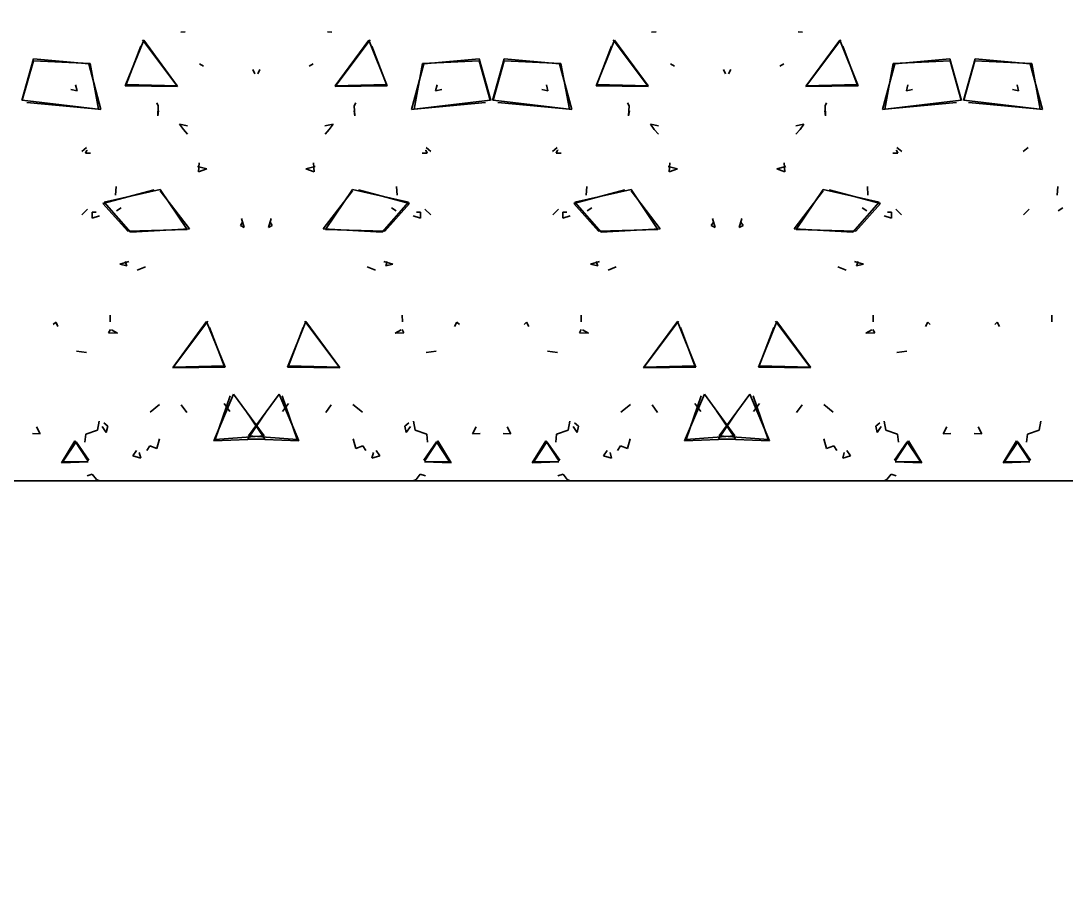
# Model space of a CAD drawing. Header units: inches. Extents: x 2025 to 34930, y -6955 to 4650.
# Drawn here: x 9622.64 to 9650.24, y -2558.22 to -2535.17 of the extents above; entities that cross this region are included whole.
import ezdxf

# ---------------------------------------------------------------- set-up
doc = ezdxf.new("R2010")
doc.units = ezdxf.units.IN
doc.header["$MEASUREMENT"] = 0
doc.layers.add('PDF-TEXT', color=7, linetype='Continuous', lineweight=35)
doc.styles.add('SWISS', font='swissl.ttf')
doc.dimstyles.new('STANDARD$7', dxfattribs={"dimscale": 48, "dimtxt": 0.125, "dimasz": 0.125, "dimexe": 0.0625, "dimexo": 0.0625, "dimgap": 0.0625, "dimtad": 1, "dimdec": 0, "dimzin": 3, "dimdsep": 46, "dimlunit": 4, "dimtxsty": 'SWISS', "dimcen": 0.0625, "dimadec": 0, "dimazin": 0, "dimtfac": 1, "dimtdec": 0, "dimtmove": 0, "dimatfit": 3, "dimfxl": 1, "dimfrac": 2, "dimtolj": 1, "dimtzin": 0, "dimarcsym": 0})

msp = doc.modelspace()

# ---------------------------------------------------------------- linework, layer by layer
at = {"layer": 'PDF-TEXT'}
for p, q in [((9626.866, -2535.465), (9626.981, -2535.459)), ((9630.85, -2535.465), (9630.735, -2535.459)), ((9639.296, -2535.465), (9639.412, -2535.459)), ((9643.281, -2535.465), (9643.165, -2535.459)), ((9625.399, -2536.884), (9625.885, -2535.677)), ((9625.853, -2535.666), (9626.777, -2536.901)), ((9625.885, -2535.677), (9626.772, -2536.884)), ((9631.863, -2535.666), (9630.939, -2536.901)), ((9631.831, -2535.677), (9630.944, -2536.884)), ((9632.317, -2536.884), (9631.831, -2535.677)), ((9637.829, -2536.884), (9638.315, -2535.677)), ((9638.283, -2535.666), (9639.208, -2536.901)), ((9638.315, -2535.677), (9639.203, -2536.884)), ((9644.293, -2535.666), (9643.369, -2536.901)), ((9644.261, -2535.677), (9643.374, -2536.884)), ((9644.748, -2536.884), (9644.261, -2535.677)), ((9625.423, -2536.845), (9625.806, -2535.835)), ((9632.293, -2536.845), (9631.909, -2535.835)), ((9637.853, -2536.845), (9638.237, -2535.835)), ((9644.723, -2536.845), (9644.34, -2535.835)), ((9622.668, -2537.271), (9622.975, -2536.169)), ((9622.68, -2537.265), (9622.973, -2536.224)), ((9622.973, -2536.224), (9624.469, -2536.294)), ((9622.975, -2536.169), (9624.433, -2536.302)), ((9624.433, -2536.302), (9624.757, -2537.508)), ((9624.469, -2536.294), (9624.693, -2537.5)), ((9627.465, -2536.362), (9627.36, -2536.305)), ((9630.25, -2536.362), (9630.356, -2536.305)), ((9633.283, -2536.302), (9632.959, -2537.508)), ((9633.247, -2536.294), (9633.023, -2537.5)), ((9634.743, -2536.224), (9633.247, -2536.294)), ((9634.741, -2536.169), (9633.283, -2536.302)), ((9635.048, -2537.271), (9634.741, -2536.169)), ((9635.036, -2537.265), (9634.743, -2536.224)), ((9635.098, -2537.271), (9635.405, -2536.169)), ((9635.111, -2537.265), (9635.403, -2536.224)), ((9635.403, -2536.224), (9636.9, -2536.294)), ((9635.405, -2536.169), (9636.863, -2536.302)), ((9636.863, -2536.302), (9637.187, -2537.508)), ((9636.9, -2536.294), (9637.123, -2537.5)), ((9639.896, -2536.362), (9639.79, -2536.305)), ((9642.681, -2536.362), (9642.787, -2536.305)), ((9645.714, -2536.302), (9645.39, -2537.508)), ((9645.677, -2536.294), (9645.453, -2537.5)), ((9647.174, -2536.224), (9645.677, -2536.294)), ((9647.171, -2536.169), (9645.714, -2536.302)), ((9647.479, -2537.271), (9647.171, -2536.169)), ((9647.467, -2537.265), (9647.174, -2536.224)), ((9647.529, -2537.271), (9647.835, -2536.169)), ((9647.541, -2537.265), (9647.833, -2536.224)), ((9647.833, -2536.224), (9649.33, -2536.294)), ((9647.835, -2536.169), (9649.293, -2536.302)), ((9649.293, -2536.302), (9649.618, -2537.508)), ((9649.33, -2536.294), (9649.554, -2537.5)), ((9628.817, -2536.57), (9628.763, -2536.456)), ((9628.899, -2536.57), (9628.952, -2536.456)), ((9641.248, -2536.57), (9641.194, -2536.456)), ((9641.329, -2536.57), (9641.383, -2536.456)), ((9624.085, -2536.86), (9624.125, -2537.014)), ((9626.772, -2536.884), (9625.423, -2536.845)), ((9630.944, -2536.884), (9632.293, -2536.845)), ((9633.631, -2536.86), (9633.591, -2537.014)), ((9636.516, -2536.86), (9636.555, -2537.014)), ((9639.203, -2536.884), (9637.853, -2536.845)), ((9643.374, -2536.884), (9644.723, -2536.845)), ((9646.061, -2536.86), (9646.022, -2537.014)), ((9648.946, -2536.86), (9648.986, -2537.014)), ((9624.125, -2537.014), (9623.962, -2536.976)), ((9626.777, -2536.901), (9625.399, -2536.884)), ((9630.939, -2536.901), (9632.317, -2536.884)), ((9633.591, -2537.014), (9633.754, -2536.976)), ((9636.555, -2537.014), (9636.393, -2536.976)), ((9639.208, -2536.901), (9637.829, -2536.884)), ((9643.369, -2536.901), (9644.748, -2536.884)), ((9646.022, -2537.014), (9646.184, -2536.976)), ((9648.986, -2537.014), (9648.823, -2536.976)), ((9624.757, -2537.508), (9622.68, -2537.265)), ((9624.693, -2537.5), (9622.803, -2537.321)), ((9626.229, -2537.329), (9626.271, -2537.414)), ((9626.271, -2537.414), (9626.256, -2537.671)), ((9631.487, -2537.329), (9631.445, -2537.414)), ((9631.445, -2537.414), (9631.46, -2537.671)), ((9632.959, -2537.508), (9635.036, -2537.265)), ((9633.023, -2537.5), (9634.913, -2537.321)), ((9637.187, -2537.508), (9635.111, -2537.265)), ((9637.123, -2537.5), (9635.233, -2537.321)), ((9638.66, -2537.329), (9638.701, -2537.414)), ((9638.701, -2537.414), (9638.687, -2537.671)), ((9643.917, -2537.329), (9643.875, -2537.414)), ((9643.875, -2537.414), (9643.89, -2537.671)), ((9645.39, -2537.508), (9647.467, -2537.265)), ((9645.453, -2537.5), (9647.344, -2537.321)), ((9649.618, -2537.508), (9647.541, -2537.265)), ((9649.554, -2537.5), (9647.664, -2537.321)), ((9626.256, -2537.671), (9626.278, -2537.544)), ((9631.46, -2537.671), (9631.438, -2537.544)), ((9638.687, -2537.671), (9638.709, -2537.544)), ((9643.89, -2537.671), (9643.868, -2537.544)), ((9626.932, -2538.033), (9626.831, -2537.898)), ((9626.831, -2537.898), (9627.045, -2537.939)), ((9630.884, -2537.898), (9630.671, -2537.939)), ((9630.784, -2538.033), (9630.884, -2537.898)), ((9639.363, -2538.033), (9639.262, -2537.898)), ((9639.262, -2537.898), (9639.476, -2537.939)), ((9643.315, -2537.898), (9643.101, -2537.939)), ((9643.214, -2538.033), (9643.315, -2537.898)), ((9627.042, -2538.16), (9626.932, -2538.033)), ((9630.673, -2538.16), (9630.784, -2538.033)), ((9639.473, -2538.16), (9639.363, -2538.033)), ((9643.104, -2538.16), (9643.214, -2538.033)), ((9624.373, -2538.51), (9624.248, -2538.621)), ((9633.342, -2538.51), (9633.468, -2538.621)), ((9636.804, -2538.51), (9636.678, -2538.621)), ((9645.773, -2538.51), (9645.898, -2538.621)), ((9649.234, -2538.51), (9649.109, -2538.621)), ((9624.346, -2538.665), (9624.383, -2538.58)), ((9624.479, -2538.663), (9624.346, -2538.665)), ((9624.383, -2538.58), (9624.395, -2538.588)), ((9633.237, -2538.663), (9633.37, -2538.665)), ((9633.333, -2538.58), (9633.321, -2538.588)), ((9633.37, -2538.665), (9633.333, -2538.58)), ((9636.776, -2538.665), (9636.813, -2538.58)), ((9636.909, -2538.663), (9636.776, -2538.665)), ((9636.813, -2538.58), (9636.826, -2538.588)), ((9645.668, -2538.663), (9645.8, -2538.665)), ((9645.764, -2538.58), (9645.751, -2538.588)), ((9645.8, -2538.665), (9645.764, -2538.58)), ((9627.306, -2539.011), (9627.549, -2539.077)), ((9627.333, -2539.151), (9627.35, -2538.917)), ((9627.549, -2539.077), (9627.333, -2539.151)), ((9630.41, -2539.011), (9630.167, -2539.077)), ((9630.167, -2539.077), (9630.383, -2539.151)), ((9630.383, -2539.151), (9630.366, -2538.917)), ((9639.736, -2539.011), (9639.98, -2539.077)), ((9639.763, -2539.151), (9639.78, -2538.917)), ((9639.98, -2539.077), (9639.763, -2539.151)), ((9642.841, -2539.011), (9642.597, -2539.077)), ((9642.597, -2539.077), (9642.813, -2539.151)), ((9642.813, -2539.151), (9642.796, -2538.917)), ((9624.808, -2539.99), (9626.16, -2539.629)), ((9624.841, -2539.958), (9626.32, -2539.618)), ((9625.138, -2539.773), (9625.155, -2539.54)), ((9626.32, -2539.618), (9627.033, -2540.676)), ((9631.396, -2539.618), (9630.683, -2540.676)), ((9632.875, -2539.958), (9631.396, -2539.618)), ((9632.907, -2539.99), (9631.556, -2539.629)), ((9632.578, -2539.773), (9632.561, -2539.54)), ((9637.239, -2539.99), (9638.591, -2539.629)), ((9637.271, -2539.958), (9638.751, -2539.618)), ((9637.568, -2539.773), (9637.585, -2539.54)), ((9638.751, -2539.618), (9639.463, -2540.676)), ((9643.826, -2539.618), (9643.114, -2540.676)), ((9645.306, -2539.958), (9643.826, -2539.618)), ((9645.338, -2539.99), (9643.986, -2539.629)), ((9645.008, -2539.773), (9644.991, -2539.54)), ((9649.999, -2539.773), (9650.016, -2539.54)), ((9626.32, -2539.651), (9627.09, -2540.662)), ((9631.396, -2539.651), (9630.626, -2540.662)), ((9638.751, -2539.651), (9639.52, -2540.662)), ((9643.826, -2539.651), (9643.057, -2540.662)), ((9624.253, -2540.291), (9624.405, -2540.14)), ((9625.462, -2540.72), (9624.808, -2539.99)), ((9625.536, -2540.742), (9624.841, -2539.958)), ((9625.168, -2540.179), (9625.29, -2540.106)), ((9632.18, -2540.742), (9632.875, -2539.958)), ((9632.254, -2540.72), (9632.907, -2539.99)), ((9632.548, -2540.179), (9632.426, -2540.106)), ((9633.463, -2540.291), (9633.31, -2540.14)), ((9636.683, -2540.291), (9636.836, -2540.14)), ((9637.893, -2540.72), (9637.239, -2539.99)), ((9637.966, -2540.742), (9637.271, -2539.958)), ((9637.598, -2540.179), (9637.721, -2540.106)), ((9644.61, -2540.742), (9645.306, -2539.958)), ((9644.684, -2540.72), (9645.338, -2539.99)), ((9644.979, -2540.179), (9644.856, -2540.106)), ((9645.893, -2540.291), (9645.741, -2540.14)), ((9649.114, -2540.291), (9649.266, -2540.14)), ((9650.028, -2540.179), (9650.151, -2540.106)), ((9624.52, -2540.372), (9624.52, -2540.22)), ((9624.52, -2540.22), (9624.626, -2540.22)), ((9624.714, -2540.318), (9624.52, -2540.372)), ((9628.468, -2540.388), (9628.54, -2540.62)), ((9629.248, -2540.388), (9629.176, -2540.62)), ((9633.001, -2540.318), (9633.196, -2540.372)), ((9633.196, -2540.22), (9633.09, -2540.22)), ((9633.196, -2540.372), (9633.196, -2540.22)), ((9636.951, -2540.22), (9637.057, -2540.22)), ((9636.951, -2540.372), (9636.951, -2540.22)), ((9637.145, -2540.318), (9636.951, -2540.372)), ((9640.899, -2540.388), (9640.97, -2540.62)), ((9641.678, -2540.388), (9641.607, -2540.62)), ((9645.432, -2540.318), (9645.626, -2540.372)), ((9645.626, -2540.22), (9645.52, -2540.22)), ((9645.626, -2540.372), (9645.626, -2540.22)), ((9627.033, -2540.676), (9625.462, -2540.72)), ((9627.09, -2540.662), (9625.536, -2540.742)), ((9628.439, -2540.573), (9628.496, -2540.485)), ((9628.54, -2540.62), (9628.439, -2540.573)), ((9629.176, -2540.62), (9629.277, -2540.573)), ((9629.277, -2540.573), (9629.22, -2540.485)), ((9630.626, -2540.662), (9632.18, -2540.742)), ((9630.683, -2540.676), (9632.254, -2540.72)), ((9639.463, -2540.676), (9637.893, -2540.72)), ((9639.52, -2540.662), (9637.966, -2540.742)), ((9640.869, -2540.573), (9640.926, -2540.485)), ((9640.97, -2540.62), (9640.869, -2540.573)), ((9641.607, -2540.62), (9641.708, -2540.573)), ((9641.708, -2540.573), (9641.651, -2540.485)), ((9643.057, -2540.662), (9644.61, -2540.742)), ((9643.114, -2540.676), (9644.684, -2540.72)), ((9625.253, -2541.592), (9625.492, -2541.518)), ((9625.399, -2541.518), (9625.44, -2541.631)), ((9632.463, -2541.592), (9632.224, -2541.518)), ((9632.317, -2541.518), (9632.276, -2541.631)), ((9637.684, -2541.592), (9637.922, -2541.518)), ((9637.829, -2541.518), (9637.871, -2541.631)), ((9644.893, -2541.592), (9644.655, -2541.518)), ((9644.748, -2541.518), (9644.706, -2541.631)), ((9625.44, -2541.631), (9625.253, -2541.592)), ((9625.716, -2541.749), (9625.932, -2541.659)), ((9632.001, -2541.749), (9631.784, -2541.659)), ((9632.276, -2541.631), (9632.463, -2541.592)), ((9637.871, -2541.631), (9637.684, -2541.592)), ((9638.146, -2541.749), (9638.362, -2541.659)), ((9644.431, -2541.749), (9644.215, -2541.659)), ((9644.706, -2541.631), (9644.893, -2541.592)), ((9625, -2543.111), (9625.002, -2542.939)), ((9632.716, -2543.111), (9632.713, -2542.939)), ((9637.431, -2543.111), (9637.433, -2542.939)), ((9645.146, -2543.111), (9645.143, -2542.939)), ((9649.861, -2543.111), (9649.863, -2542.939)), ((9623.562, -2543.119), (9623.495, -2543.18)), ((9623.621, -2543.24), (9623.562, -2543.119)), ((9623.579, -2543.144), (9623.621, -2543.24)), ((9627.578, -2543.092), (9626.654, -2544.326)), ((9627.546, -2543.103), (9626.659, -2544.309)), ((9628.033, -2544.309), (9627.546, -2543.103)), ((9629.683, -2544.309), (9630.169, -2543.103)), ((9630.137, -2543.092), (9631.062, -2544.326)), ((9630.169, -2543.103), (9631.057, -2544.309)), ((9634.095, -2543.24), (9634.154, -2543.119)), ((9634.137, -2543.144), (9634.095, -2543.24)), ((9634.154, -2543.119), (9634.22, -2543.18)), ((9635.992, -2543.119), (9635.926, -2543.18)), ((9636.051, -2543.24), (9635.992, -2543.119)), ((9636.009, -2543.144), (9636.051, -2543.24)), ((9640.009, -2543.092), (9639.085, -2544.326)), ((9639.977, -2543.103), (9639.09, -2544.309)), ((9640.464, -2544.309), (9639.977, -2543.103)), ((9642.113, -2544.309), (9642.6, -2543.103)), ((9642.568, -2543.092), (9643.492, -2544.326)), ((9642.6, -2543.103), (9643.487, -2544.309)), ((9646.525, -2543.24), (9646.585, -2543.119)), ((9646.567, -2543.144), (9646.525, -2543.24)), ((9646.585, -2543.119), (9646.651, -2543.18)), ((9648.423, -2543.119), (9648.356, -2543.18)), ((9648.482, -2543.24), (9648.423, -2543.119)), ((9648.44, -2543.144), (9648.482, -2543.24)), ((9624.959, -2543.401), (9625.008, -2543.313)), ((9625.194, -2543.409), (9624.959, -2543.401)), ((9625.037, -2543.324), (9625.194, -2543.409)), ((9628.009, -2544.271), (9627.625, -2543.26)), ((9629.707, -2544.271), (9630.091, -2543.26)), ((9632.679, -2543.324), (9632.522, -2543.409)), ((9632.522, -2543.409), (9632.757, -2543.401)), ((9632.757, -2543.401), (9632.708, -2543.313)), ((9637.389, -2543.401), (9637.438, -2543.313)), ((9637.625, -2543.409), (9637.389, -2543.401)), ((9637.467, -2543.324), (9637.625, -2543.409)), ((9640.439, -2544.271), (9640.056, -2543.26)), ((9642.138, -2544.271), (9642.521, -2543.26)), ((9645.109, -2543.324), (9644.952, -2543.409)), ((9644.952, -2543.409), (9645.188, -2543.401)), ((9645.188, -2543.401), (9645.139, -2543.313)), ((9624.375, -2543.926), (9624.113, -2543.884)), ((9633.341, -2543.926), (9633.604, -2543.884)), ((9636.806, -2543.926), (9636.543, -2543.884)), ((9645.771, -2543.926), (9646.034, -2543.884)), ((9626.654, -2544.326), (9628.033, -2544.309)), ((9626.659, -2544.309), (9628.009, -2544.271)), ((9631.062, -2544.326), (9629.683, -2544.309)), ((9631.057, -2544.309), (9629.707, -2544.271)), ((9639.085, -2544.326), (9640.464, -2544.309)), ((9639.09, -2544.309), (9640.439, -2544.271)), ((9643.492, -2544.326), (9642.113, -2544.309)), ((9643.487, -2544.309), (9642.138, -2544.271)), ((9627.736, -2546.25), (9628.257, -2545.019)), ((9627.775, -2546.215), (9628.171, -2545.063)), ((9628.257, -2545.019), (9629.063, -2546.121)), ((9629.459, -2545.019), (9628.653, -2546.121)), ((9629.98, -2546.25), (9629.459, -2545.019)), ((9629.941, -2546.215), (9629.545, -2545.063)), ((9640.166, -2546.25), (9640.688, -2545.019)), ((9640.205, -2546.215), (9640.601, -2545.063)), ((9640.688, -2545.019), (9641.494, -2546.121)), ((9641.889, -2545.019), (9641.083, -2546.121)), ((9642.41, -2546.25), (9641.889, -2545.019)), ((9642.371, -2546.215), (9641.975, -2545.063)), ((9626.305, -2545.295), (9626.055, -2545.494)), ((9627.023, -2545.507), (9626.878, -2545.303)), ((9628.163, -2545.483), (9628.006, -2545.267)), ((9629.552, -2545.483), (9629.71, -2545.267)), ((9630.693, -2545.507), (9630.838, -2545.303)), ((9631.41, -2545.295), (9631.661, -2545.494)), ((9638.736, -2545.295), (9638.485, -2545.494)), ((9639.453, -2545.507), (9639.309, -2545.303)), ((9640.594, -2545.483), (9640.436, -2545.267)), ((9641.983, -2545.483), (9642.14, -2545.267)), ((9643.123, -2545.507), (9643.268, -2545.303)), ((9643.841, -2545.295), (9644.092, -2545.494)), ((9628.579, -2545.461), (9629.083, -2546.198)), ((9629.137, -2545.461), (9628.633, -2546.198)), ((9641.009, -2545.461), (9641.513, -2546.198)), ((9641.567, -2545.461), (9641.063, -2546.198)), ((9623.053, -2545.886), (9623.151, -2546.071)), ((9624.356, -2546.073), (9624.666, -2545.969)), ((9624.666, -2545.969), (9624.71, -2545.734)), ((9624.897, -2546.035), (9624.791, -2545.872)), ((9624.828, -2545.781), (9624.934, -2545.869)), ((9624.934, -2545.869), (9624.897, -2546.035)), ((9632.888, -2545.781), (9632.782, -2545.869)), ((9632.782, -2545.869), (9632.819, -2546.035)), ((9632.819, -2546.035), (9632.925, -2545.872)), ((9633.05, -2545.969), (9633.005, -2545.734)), ((9633.36, -2546.073), (9633.05, -2545.969)), ((9634.663, -2545.886), (9634.564, -2546.071)), ((9635.484, -2545.886), (9635.582, -2546.071)), ((9636.787, -2546.073), (9637.096, -2545.969)), ((9637.096, -2545.969), (9637.14, -2545.734)), ((9637.327, -2546.035), (9637.221, -2545.872)), ((9637.258, -2545.781), (9637.364, -2545.869)), ((9637.364, -2545.869), (9637.327, -2546.035)), ((9645.318, -2545.781), (9645.213, -2545.869)), ((9645.213, -2545.869), (9645.249, -2546.035)), ((9645.249, -2546.035), (9645.355, -2545.872)), ((9645.48, -2545.969), (9645.436, -2545.734)), ((9645.79, -2546.073), (9645.48, -2545.969)), ((9647.093, -2545.886), (9646.995, -2546.071)), ((9647.914, -2545.886), (9648.012, -2546.071)), ((9649.217, -2546.073), (9649.527, -2545.969)), ((9649.527, -2545.969), (9649.571, -2545.734)), ((9623.151, -2546.071), (9622.949, -2546.06)), ((9624.068, -2546.25), (9623.714, -2546.836)), ((9624.419, -2546.792), (9624.068, -2546.25)), ((9624.334, -2546.289), (9624.356, -2546.073)), ((9626.231, -2546.455), (9626.301, -2546.204)), ((9629.083, -2546.198), (9627.736, -2546.25)), ((9629.063, -2546.121), (9627.775, -2546.215)), ((9628.633, -2546.198), (9629.98, -2546.25)), ((9628.653, -2546.121), (9629.941, -2546.215)), ((9631.484, -2546.455), (9631.415, -2546.204)), ((9633.296, -2546.792), (9633.648, -2546.25)), ((9633.382, -2546.289), (9633.36, -2546.073)), ((9633.648, -2546.25), (9634.002, -2546.836)), ((9634.564, -2546.071), (9634.766, -2546.06)), ((9635.582, -2546.071), (9635.38, -2546.06)), ((9636.499, -2546.25), (9636.145, -2546.836)), ((9636.85, -2546.792), (9636.499, -2546.25)), ((9636.765, -2546.289), (9636.787, -2546.073)), ((9638.662, -2546.455), (9638.731, -2546.204)), ((9641.513, -2546.198), (9640.166, -2546.25)), ((9641.494, -2546.121), (9640.205, -2546.215)), ((9641.063, -2546.198), (9642.41, -2546.25)), ((9641.083, -2546.121), (9642.371, -2546.215)), ((9643.914, -2546.455), (9643.846, -2546.204)), ((9645.727, -2546.792), (9646.078, -2546.25)), ((9645.812, -2546.289), (9645.79, -2546.073)), ((9646.078, -2546.25), (9646.432, -2546.836)), ((9646.995, -2546.071), (9647.196, -2546.06)), ((9648.012, -2546.071), (9647.81, -2546.06)), ((9648.929, -2546.25), (9648.575, -2546.836)), ((9649.28, -2546.792), (9648.929, -2546.25)), ((9649.195, -2546.289), (9649.217, -2546.073)), ((9624.102, -2546.283), (9623.763, -2546.786)), ((9624.439, -2546.764), (9624.102, -2546.283)), ((9625.597, -2546.651), (9625.693, -2546.507)), ((9625.964, -2546.505), (9626.045, -2546.389)), ((9626.045, -2546.389), (9626.231, -2546.455)), ((9631.671, -2546.389), (9631.484, -2546.455)), ((9631.752, -2546.505), (9631.671, -2546.389)), ((9632.118, -2546.651), (9632.022, -2546.507)), ((9633.277, -2546.764), (9633.613, -2546.283)), ((9633.613, -2546.283), (9633.953, -2546.786)), ((9636.533, -2546.283), (9636.194, -2546.786)), ((9636.87, -2546.764), (9636.533, -2546.283)), ((9638.028, -2546.651), (9638.124, -2546.507)), ((9638.394, -2546.505), (9638.475, -2546.389)), ((9638.475, -2546.389), (9638.662, -2546.455)), ((9644.102, -2546.389), (9643.914, -2546.455)), ((9644.183, -2546.505), (9644.102, -2546.389)), ((9644.549, -2546.651), (9644.453, -2546.507)), ((9645.707, -2546.764), (9646.044, -2546.283)), ((9646.044, -2546.283), (9646.383, -2546.786)), ((9648.964, -2546.283), (9648.624, -2546.786)), ((9649.3, -2546.764), (9648.964, -2546.283)), ((9623.714, -2546.836), (9624.417, -2546.806)), ((9624.417, -2546.806), (9623.744, -2546.808)), ((9625.806, -2546.711), (9625.597, -2546.651)), ((9625.767, -2546.559), (9625.806, -2546.711)), ((9631.949, -2546.559), (9631.909, -2546.711)), ((9631.909, -2546.711), (9632.118, -2546.651)), ((9633.299, -2546.806), (9633.972, -2546.808)), ((9634.002, -2546.836), (9633.299, -2546.806)), ((9636.145, -2546.836), (9636.848, -2546.806)), ((9636.848, -2546.806), (9636.174, -2546.808)), ((9638.237, -2546.711), (9638.028, -2546.651)), ((9638.198, -2546.559), (9638.237, -2546.711)), ((9644.379, -2546.559), (9644.34, -2546.711)), ((9644.34, -2546.711), (9644.549, -2546.651)), ((9645.729, -2546.806), (9646.403, -2546.808)), ((9646.432, -2546.836), (9645.729, -2546.806)), ((9648.575, -2546.836), (9649.278, -2546.806)), ((9649.278, -2546.806), (9648.604, -2546.808)), ((9758.77, -2547.311), (9573.528, -2547.311)), ((9624.527, -2547.137), (9624.392, -2547.173)), ((9624.638, -2547.272), (9624.527, -2547.137)), ((9624.714, -2547.311), (9624.638, -2547.272)), ((9633.001, -2547.311), (9633.077, -2547.272)), ((9633.077, -2547.272), (9633.188, -2547.137)), ((9633.188, -2547.137), (9633.324, -2547.173)), ((9636.958, -2547.137), (9636.823, -2547.173)), ((9637.069, -2547.272), (9636.958, -2547.137)), ((9637.145, -2547.311), (9637.069, -2547.272)), ((9645.432, -2547.311), (9645.508, -2547.272)), ((9645.508, -2547.272), (9645.619, -2547.137)), ((9645.619, -2547.137), (9645.754, -2547.173))]:
    msp.add_line(p, q, dxfattribs=at)

# ---------------------------------------------------------------- leaders
msp.add_leader([(9648.94, -2288.556), (9692.53, -2312.055), (9715.021, -2312.055)], dimstyle='STANDARD$7', override={"dimscale": 4608.000444, "dimtxt": 0.938, "dimasz": 0.125}, dxfattribs=at)

doc.saveas('drawing.dxf')
